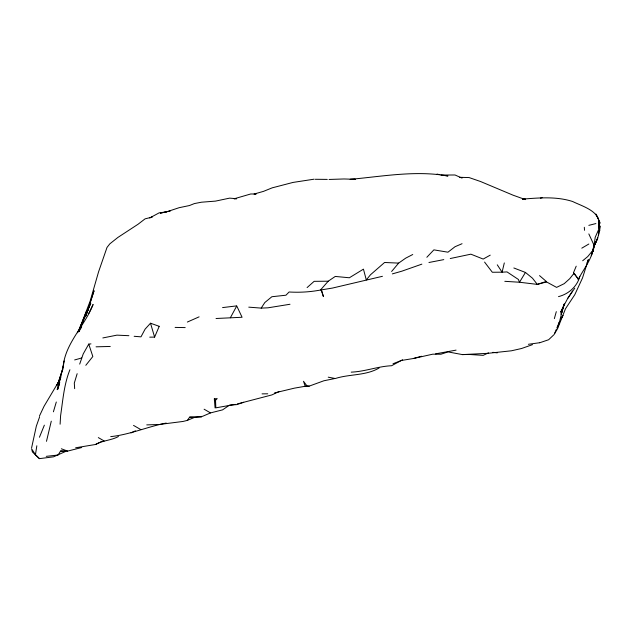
<?xml version="1.0" encoding="UTF-8"?>
<svg xmlns="http://www.w3.org/2000/svg" width="632" height="632" viewBox="0 0 632 632"><rect width="100%" height="100%" fill="white"/><g stroke="black" fill="none" stroke-linecap="round" stroke-linejoin="round"><path stroke-width="0.95" d="M598.694 230.743C599.286 236.51 596.102 241.511 593.922 246.591L597.746 237.956L594.909 244.45M598.812 227.97C602.541 211.673 583.707 206.933 572.624 201.505C556.61 196.331 539.507 197.776 523.004 199.088M578.106 279.676C583.47 269.177 592.121 259.128 593.464 247.231M60.111 424.206L60.585 415.801C62.876 400.325 64.006 384.398 69.915 369.744M600.4 226.138L598.504 235.357L599.033 222.432L599.689 230.949L598.457 219.122L595.881 214.058L600.25 223.128M46.27 456.344L58.073 455.024L60.569 451.035L65.815 451.359L53.53 456.825L39.445 458.65L35.455 454.7L36.838 445.773M63.05 367.611C64.843 343.271 84.68 326.373 93.102 304.458L88.749 313.448M63.081 367.437L64.18 360.959M593.243 251.623L595.218 237.253L598.37 230.182M592.05 252.057L591.339 255.763L594.341 245.895L588.834 233.927M31.6 447.875L36.316 426.197L39.595 416.907M51.279 421.173L46.484 441.326M557.179 328.395L559.162 323.142L563.736 304.908M559.162 323.142L559.502 321.601L556.934 327.818M564.218 304L561.105 314.396L563.017 307.365L560.663 312.255L565 303.502L567.702 298.438L574.749 288.224M504.312 262.92L502.084 272.187L492.328 272.258L484.57 262.075M53.404 411.811L56.303 402.007M554.351 318.631L556.31 311.631M63.421 365.359L57.567 389.668L59.195 384.73M90.431 302.918L85.913 315.487L94.057 290.744L85.928 315.921M58.105 383.553L60.719 375.06M77.159 373.694L74.307 383.071L74.663 388.648M561.24 313.804L564.265 304.111M60.569 376.111L58.586 382.123L60.174 379.168L56.667 385.528L58.571 382.115L60.569 376.111L57.623 384.975M79.695 364.095L83.219 353.928L88.749 344.1L90.969 343.887M62.963 368.385L60.672 375.195L62.86 369.072M59.724 382.242L57.188 389.454L59.645 382.637M87.982 309.633L85.265 316.197L90.755 303.099L78.968 331.373M87.09 310.66L79.419 329.09L90.147 301.132L98.56 271.878L107.013 247.42L109.873 243.802L117.892 237.435L138.053 224.249L145.091 218.846L152.138 217.1L149.689 217.961M82.697 321.024L86.497 311.371M594.341 245.895L592.303 251.078L587.744 256.576L582.688 260.755M586.938 263.165L588.345 259.633L582.514 277.962L574.749 294.765L565.482 308.787L557.59 328.632L554.375 334.036L556.207 329.596M81.038 328.269L81.702 326.625M82.35 321.901L77.562 332.803M44.358 425.162L39.445 437.241M579.821 276.405C577.198 286.541 568.539 294.07 558.506 296.629M573.493 272.748L578.596 279.383L573.493 272.748L576.21 266.183M149.745 337.156L154.611 337.109L159.225 326.317M58.571 382.115L60.941 376.98M39.445 416.053L44.058 406.265L60.569 378.521M78.945 331.524L80.043 329.446L78.755 331.76M230.348 317.785L236.747 305.951L242.08 317.264L216.033 318.496M561.121 318.781L562.978 315.479L560.789 318.726M574.749 273.972L573.121 274.414L569.716 278.704L564.218 283.665L556.587 287.386L546.577 281.943L537.295 284.384L532.492 278.206L525.445 272.447L519.504 282.243L504.818 281.319M572.505 291.036L567.702 298.438M248.763 307.152L261.198 308.108L264.832 302.515L271.878 296.732L285.964 295.207L289.101 291.992C299.694 292.616 310.352 292 320.772 289.977L332.4 288.081L382.439 276.303M159.967 424.396L183.043 421.449L187.356 420.391L189.655 417.136L202.438 416.377L210.519 412.909L222.575 409.868L228.831 405.602M85.81 365.312L92.833 356.511L88.749 344.1M391.619 271.476L398.658 263.102L405.704 258.148L412.751 254.506M398.658 263.102L384.572 262.485L370.486 274.77L366.299 279.96L363.447 269.145L349.354 277.772L335.268 276.437L328.229 281.2L321.182 289.211L320.772 289.977L321.435 289.883L323.418 296.582L321.182 289.93M159.066 326.27L150.503 323.213L145.091 329.161L140.983 336.848L134.158 336.295M426.837 257.287L433.876 249.869L447.962 252.192L455.008 246.733L462.055 243.707M553.964 334.676L548.639 339.732L539.531 342.82M307.097 287.584L314.136 281.335L328.229 281.2M118.484 436.514C111.43 440.37 102.558 440.464 95.361 444.517L75.627 447.78M74.663 359.932L81.702 357.988M379.097 368.006C365.802 375.85 349.607 373.915 335.268 378.529L328.229 377.17M581.796 248.171L588.834 244.023M402.576 359.774L391.619 365.731C378.015 366.307 364.933 371.608 351.218 372.145M490.227 255.146L483.18 259.065L470.887 254.175L450.253 258.528M150.55 217.495L159.185 212.826L166.224 211.973L179.085 207.707L189.434 205.542L194.403 203.575L201.442 202.208L215.528 201.11L229.613 198.132L236.66 198.725L234.101 198.804L250.746 193.977L256.031 194M95.788 444.446L101.957 441.341M131.006 432.936L135.414 430.827M488.465 352.853L483.18 355.366L469.094 354.449L462.419 354.599L447.962 351.906L440.923 354.228L432.786 354.173L413.375 358.51L401.423 360.469L393.009 363.748M278.925 391.666L271.878 394.921L237.277 403.959M421.552 356.243L413.375 358.51M187.356 322.051L199.096 316.853M187.356 420.391L194.395 417.436L201.442 417.065M271.768 188.012L263.489 191.37L254.056 194.056L255.921 194.032M532.492 344.645L521.574 348.501L511.446 350.792L487.691 353.343L462.419 354.599M243.707 402.268L236.66 404.63L229.613 405.072M546.577 281.943L546.293 281.445L537.295 284.384L519.504 282.243L518.398 279.455L507.022 271.91L502.084 272.187L497.273 264.816M166.224 423.061C147.517 426.703 129.805 434.642 110.719 436.625M421.86 264.144L401.77 271.207L392.346 273.893M274.501 392.922L294.409 388.151L305.232 386.263L309.214 386.12L323.9 380.772L334.296 378.647M272.329 187.815L293.011 182.427L314.136 179.18M588.834 225.355L595.881 223.57M60.569 451.035L67.616 451.106L81.702 447.535M540.407 198.132L542.153 197.721M170.529 210.898L160.291 213.118L166.224 211.973M443.79 259.618L428.946 262.493M235.325 404.377L215.836 407.845L215.528 400.34L214.319 398.839L217.21 398.571L215.528 400.34L215.078 407.932L214.319 398.839M102.834 337.946L116.92 335.142L128.896 335.695M456.075 350.128L435.503 353.865M289.993 304.261L267.968 307.816L261.198 308.108M528.368 344.29L539.215 342.789M110.26 346.455L96.056 346.826M222.575 307.594L236.494 305.912M350.294 179.338C382.763 176.391 415.572 170.221 447.969 175.972L440.923 175.056L455.008 174.985L462.055 178.106M307.097 386.12L305.232 386.263L303.502 381.286L307.097 386.12L309.214 386.12M146.75 424.894L158.166 424.522M329.067 179.456L344.013 178.967L355.287 179.298L350.207 179.401M522.79 199.246L525.445 199.206L522.593 199.104M262.059 393.87L267.739 393.799M315.281 179.283L327.281 179.401M175.111 327.408L185.192 327.589M189.655 417.136L194.395 417.436M459.567 177.315L469.094 177.568L480.494 181.495L513.105 195.201L525.445 199.617M492.865 352.34L497.273 352.869M437.044 174.053L439.366 174.653M61.344 448.783L67.616 451.106M513.84 267.976L525.445 272.447M204.112 409.212L210.519 412.909M133.518 425.391L140.802 429.594M98.316 437.597L104.193 440.986M539.531 275.599L546.293 281.445M39.445 458.65L32.398 451.935L31.6 448.799L35.455 454.7M150.503 323.213L154.611 337.109M584.316 227.283L584.521 230.317"/></g></svg>
